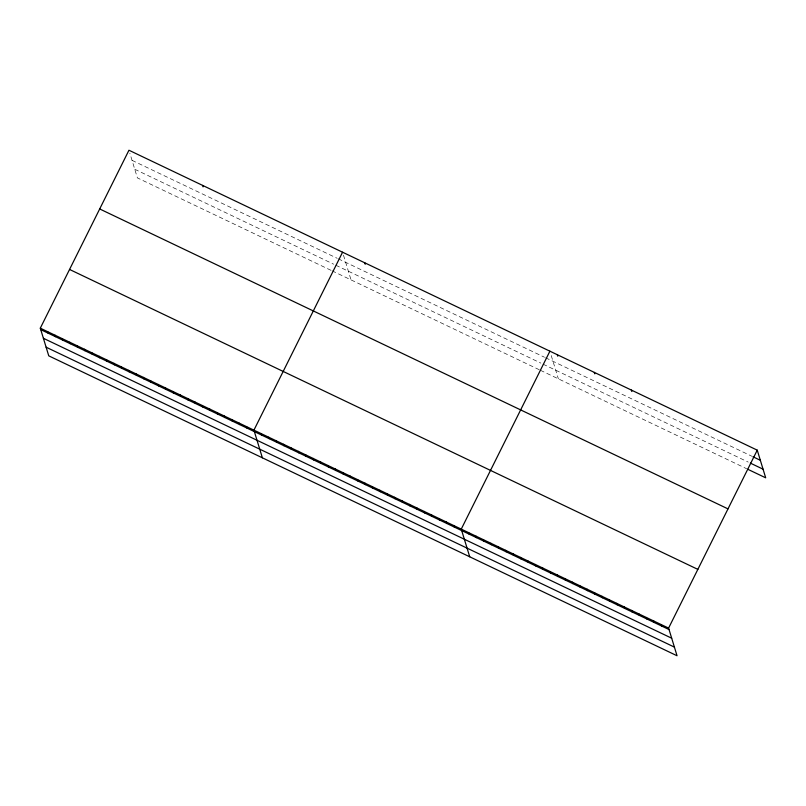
<?xml version="1.0" encoding="UTF-8"?>
<svg xmlns="http://www.w3.org/2000/svg" width="806" height="806" viewBox="0 0 806 806"><rect width="100%" height="100%" fill="white"/><g stroke="black" fill="none" stroke-linecap="round" stroke-linejoin="round"><path stroke-width="0.6" stroke-dasharray="4.03 3.02" d="M132.043 160.354L337.24 258.313M338.288 258.807L544.534 357.26M545.591 357.763L751.867 456.236M134.763 169.26L333.654 264.197M335.759 265.204L540.907 363.133M543.022 364.151L748.25 462.11M331.034 270.332L137.403 177.904L129.837 153.15M332.082 270.836L539.325 369.763M540.383 370.266L746.658 468.739M551.233 355.537L558.367 378.85M343.457 255.119L351.023 279.873"/><path stroke-width="1.21" d="M757.247 450.161L668.597 628.096L677.05 655.762L48.753 355.839L40.3 328.173L128.95 150.238L757.247 450.161L765.7 477.827L747.716 469.243M342.57 252.218L253.92 430.152L262.373 457.808M549.904 351.184L461.254 529.119L469.717 556.785M752.925 456.74L760.33 460.276M750.366 463.118L763.06 469.183M99.692 208.956L727.989 508.878M69.558 269.456L697.845 569.379M40.3 328.173L668.597 628.096M40.753 329.644L669.04 629.567M43.393 338.288L671.69 638.211M46.113 347.195L674.41 647.117M631.36 390.074L631.803 391.535M594.334 372.402L594.788 373.863M661.192 624.559L661.635 626.03M653.787 621.023L654.23 622.494M646.382 617.487L646.825 618.958M638.977 613.96L639.42 615.421M557.309 354.721L557.762 356.192M631.572 610.424L632.015 611.885M624.166 606.888L624.61 608.349M616.761 603.351L617.205 604.822M609.356 599.815L609.81 601.286M601.951 596.279L602.404 597.75M594.546 592.742L594.999 594.213M587.141 589.216L587.594 590.677M579.736 585.68L580.189 587.141M572.331 582.144L572.784 583.615M564.925 578.607L565.379 580.078M557.52 575.071L557.974 576.542M550.115 571.535L550.569 573.006M542.71 568.008L543.163 569.469M535.305 564.472L535.758 565.933M527.9 560.936L528.353 562.397M520.495 557.399L520.948 558.87M513.09 553.863L513.543 555.334M505.684 550.327L506.138 551.798M498.279 546.79L498.733 548.261M490.874 543.264L491.328 544.725M483.469 539.728L483.922 541.189M476.064 536.192L476.517 537.662M468.659 532.655L469.112 534.126M453.849 525.583L454.302 527.053M446.443 522.056L446.897 523.517M364.786 262.816L365.229 264.287M439.038 518.52L439.492 519.981M431.633 514.984L432.087 516.445M424.238 511.447L424.681 512.918M416.833 507.911L417.276 509.382M409.428 504.375L409.871 505.846M402.023 500.838L402.466 502.309M394.618 497.312L395.061 498.773M387.212 493.776L387.656 495.237M379.807 490.239L380.251 491.71M372.402 486.703L372.846 488.174M364.997 483.167L365.44 484.638M357.592 479.63L358.035 481.101M350.187 476.104L350.63 477.565M342.782 472.568L343.225 474.029M335.377 469.032L335.82 470.503M327.971 465.495L328.415 466.966M320.566 461.959L321.01 463.43M313.161 458.423L313.605 459.894M305.756 454.886L306.199 456.357M298.351 451.36L298.794 452.821M290.946 447.824L291.389 449.285M283.541 444.287L283.984 445.758M202.608 185.41L203.062 186.871M276.136 440.751L276.579 442.222M268.73 437.215L269.184 438.686M261.325 433.678L261.779 435.149M246.555 426.636L246.999 428.097M239.191 423.12L239.634 424.581M231.826 419.604L232.269 421.064M224.451 416.077L224.904 417.548M217.086 412.561L217.539 414.032M209.721 409.045L210.175 410.516M202.356 405.529L202.81 407M194.992 402.013L195.435 403.484M187.627 398.496L188.07 399.967M180.262 394.98L180.705 396.451M172.887 391.464L173.34 392.935M165.522 387.948L165.976 389.419M158.157 384.432L158.611 385.903M150.793 380.916L151.246 382.387M143.428 377.399L143.871 378.87M136.063 373.883L136.506 375.354M128.698 370.367L129.141 371.838M121.333 366.851L121.777 368.322M113.958 363.335L114.412 364.806M106.594 359.819L107.047 361.29M99.229 356.302L99.682 357.773M91.864 352.786L92.307 354.257M84.499 349.27L84.942 350.741M77.134 345.754L77.578 347.225M69.769 342.238L70.213 343.709M62.394 338.721L62.848 340.192M55.03 335.205L55.483 336.676M47.665 331.689L48.118 333.16"/></g></svg>
